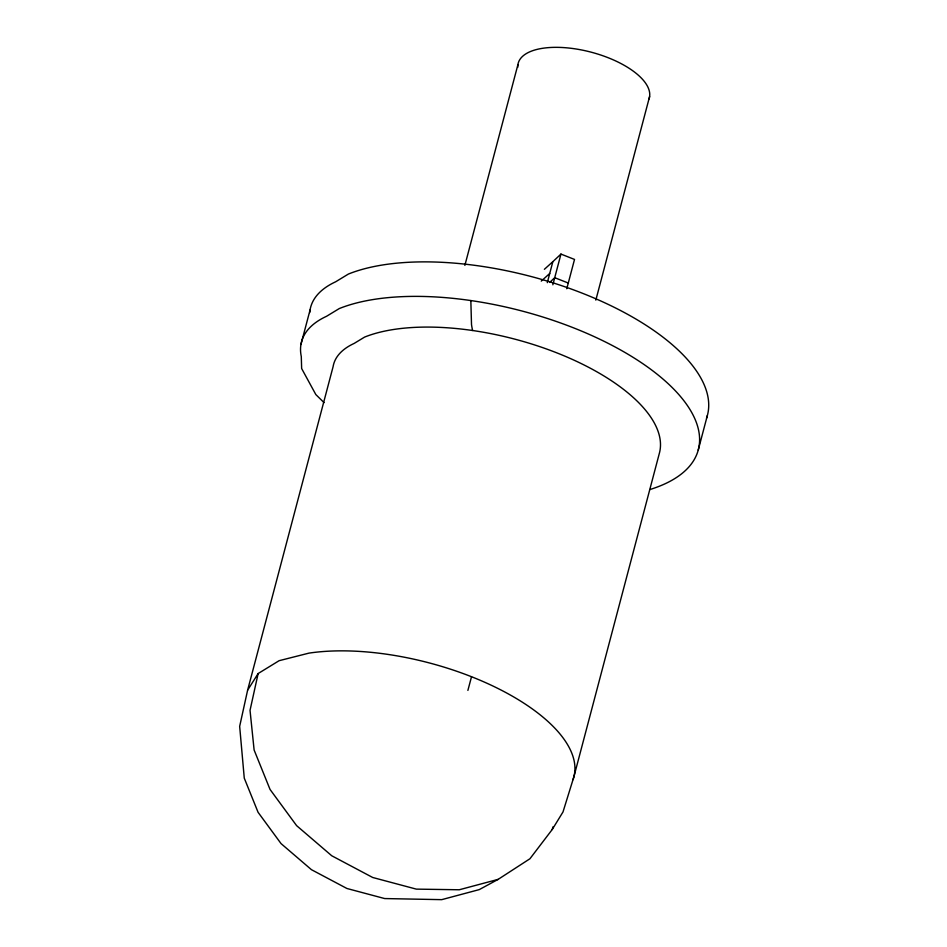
<?xml version="1.0" encoding="UTF-8"?>
<svg xmlns="http://www.w3.org/2000/svg" width="947" height="947" viewBox="0 0 947 947"><rect width="100%" height="100%" fill="white"/><g stroke="black" fill="none" stroke-linecap="round" stroke-linejoin="round"><path stroke-width="1.42" d="M470.837 300.554L471.511 324.572A63.129 14.536 -81.7 0 0 472.636 330.503M247.617 690.197L239.662 726.361L244.267 778.138L258.069 812.289L281.058 843.611L311.456 869.689L346.922 888.487L384.683 898.561L441.728 899.65L479.265 889.612L498.122 879.384L529.941 858.751L552.231 829.501L563.003 811.946L573.811 777.073L659.361 453.305A168.779 73.191 14.8 0 0 557.073 352.959A168.779 73.191 14.8 0 0 364.607 337.085L354.142 343.43A126.72 54.95 14.8 0 0 333.119 366.584L247.617 690.197L258.129 673.554L279.105 660.698L308.982 653.122A168.779 73.191 14.8 0 1 493.565 686.326A168.779 73.191 14.8 0 1 572.982 779.665M258.129 673.554L250.032 710.345L254.116 750L270.049 789.455L296.612 825.642L331.746 855.768L372.704 877.49L416.337 889.126L459.259 889.766L498.122 879.384M300.945 344.483L310.06 309.977M464.87 265.409L517.902 64.704M547.307 282.668L552.847 261.68L560.955 254.08L574.521 259.431L566.78 288.728M552.847 284.798L560.955 254.08M595.829 300.128L649.606 96.57M698.223 450.097L707.338 415.591M467.889 690.41L471.523 676.726M552.231 829.501L553.072 826.755M549.651 282.443L554.717 277.696L568.283 283.035M544.383 269.303L552.847 261.68M541.27 281.105L549.722 273.482M324.04 402.617L315.825 394.556L301.643 368.537L301.288 356.522A154.314 66.917 14.8 0 1 326.537 316.298L339.286 308.556A205.546 89.136 14.8 0 1 625.565 352.817A205.546 89.136 14.8 0 1 649.76 489.587M706.533 418.195A205.546 89.136 14.8 0 0 585.601 294.517A205.546 89.136 14.8 0 0 348.401 274.05L335.652 281.792A154.314 66.917 14.8 0 0 309.74 312.557M517.772 67.308A67.817 29.416 14.8 0 1 588.099 51.398A67.817 29.416 14.8 0 1 648.979 99.056"/></g></svg>
